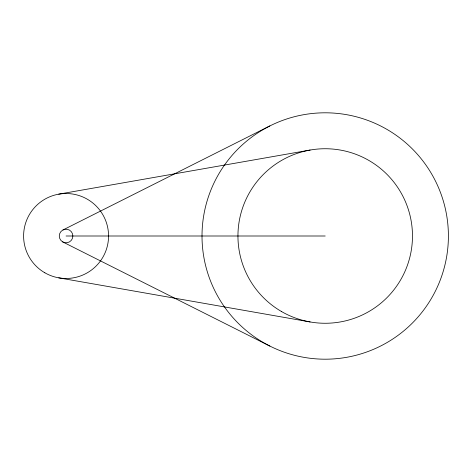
<?xml version="1.0" encoding="UTF-8"?>
<svg xmlns="http://www.w3.org/2000/svg" width="472" height="472" viewBox="0 0 472 472"><rect width="100%" height="100%" fill="white"/><g stroke="black" fill="none" stroke-linecap="round" stroke-linejoin="round"><path stroke-width="0.71" d="M63.03 229.929L269.848 125.947M58.74 194.157L310.128 150.049M66.08 236L325.208 236M58.74 277.843L310.128 321.951M63.041 242.077L269.872 346.064M281.577 311.573A87.267 87.267 0 0 0 412.475 236A87.267 87.267 0 0 0 281.577 160.427A87.267 87.267 0 0 0 281.577 311.573M44.84 272.786A42.48 42.48 0 0 0 108.56 236A42.48 42.48 0 0 0 44.84 199.213A42.48 42.48 0 0 0 44.84 272.786M62.682 241.888A6.797 6.797 0 0 0 72.877 236A6.797 6.797 0 0 0 62.682 230.112A6.797 6.797 0 0 0 62.682 241.888M263.612 342.69A123.192 123.192 0 0 0 448.4 236A123.192 123.192 0 0 0 263.612 129.31A123.192 123.192 0 0 0 263.612 342.69"/></g></svg>
